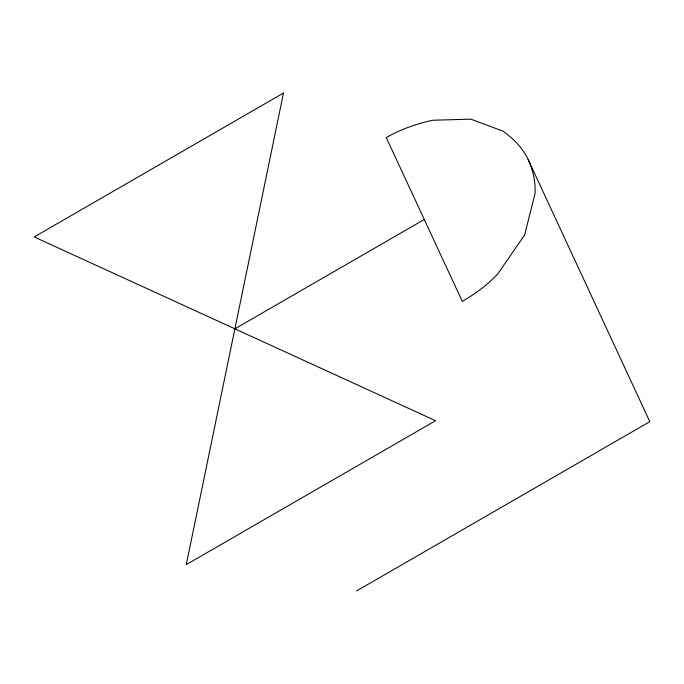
<?xml version="1.0" encoding="UTF-8"?>
<svg xmlns="http://www.w3.org/2000/svg" width="684" height="684" viewBox="0 0 684 684"><rect width="100%" height="100%" fill="white"/><g stroke="black" fill="none" stroke-linecap="round" stroke-linejoin="round"><path stroke-width="1.03" d="M234.877 328.833L424.268 219.487M356.544 590.967L649.8 421.66L528.142 159.517A131.268 75.787 0 0 0 502.86 131.089L470.831 119.161L432.767 120.247A131.268 75.787 0 0 0 386.255 137.57L462.29 301.405A205.585 118.691 0 0 0 497.678 274.019L524.602 235.005L535.068 193.452A205.585 118.691 0 0 0 528.142 159.517M283.484 93.033L186.279 564.625L435.563 420.703L34.2 236.955L283.484 93.033"/></g></svg>
